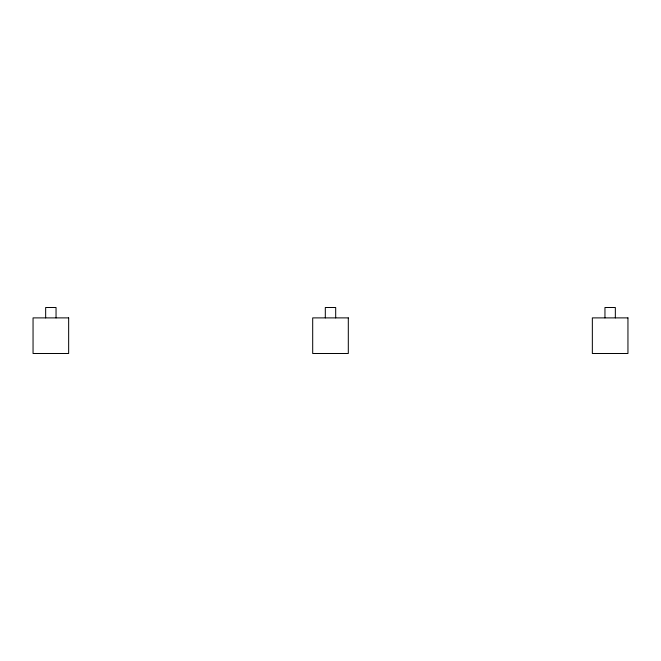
<?xml version="1.0" encoding="UTF-8"?>
<svg xmlns="http://www.w3.org/2000/svg" width="661" height="661" viewBox="0 0 661 661"><rect width="100%" height="100%" fill="white"/><g stroke="black" fill="none" stroke-linecap="round" stroke-linejoin="round"><path stroke-width="0.99" d="M615.341 317.891L615.341 307.505L604.955 307.505L604.955 317.891M335.689 317.891L335.689 307.505L325.311 307.505L325.311 317.891M56.045 317.891L56.045 307.505L45.659 307.505L45.659 317.891M68.653 317.891L33.05 317.891L33.05 353.495L68.653 353.495L68.653 317.891M348.306 317.891L312.694 317.891L312.694 353.495L348.306 353.495L348.306 317.891M627.95 317.891L592.347 317.891L592.347 353.495L627.95 353.495L627.95 317.891"/></g></svg>
